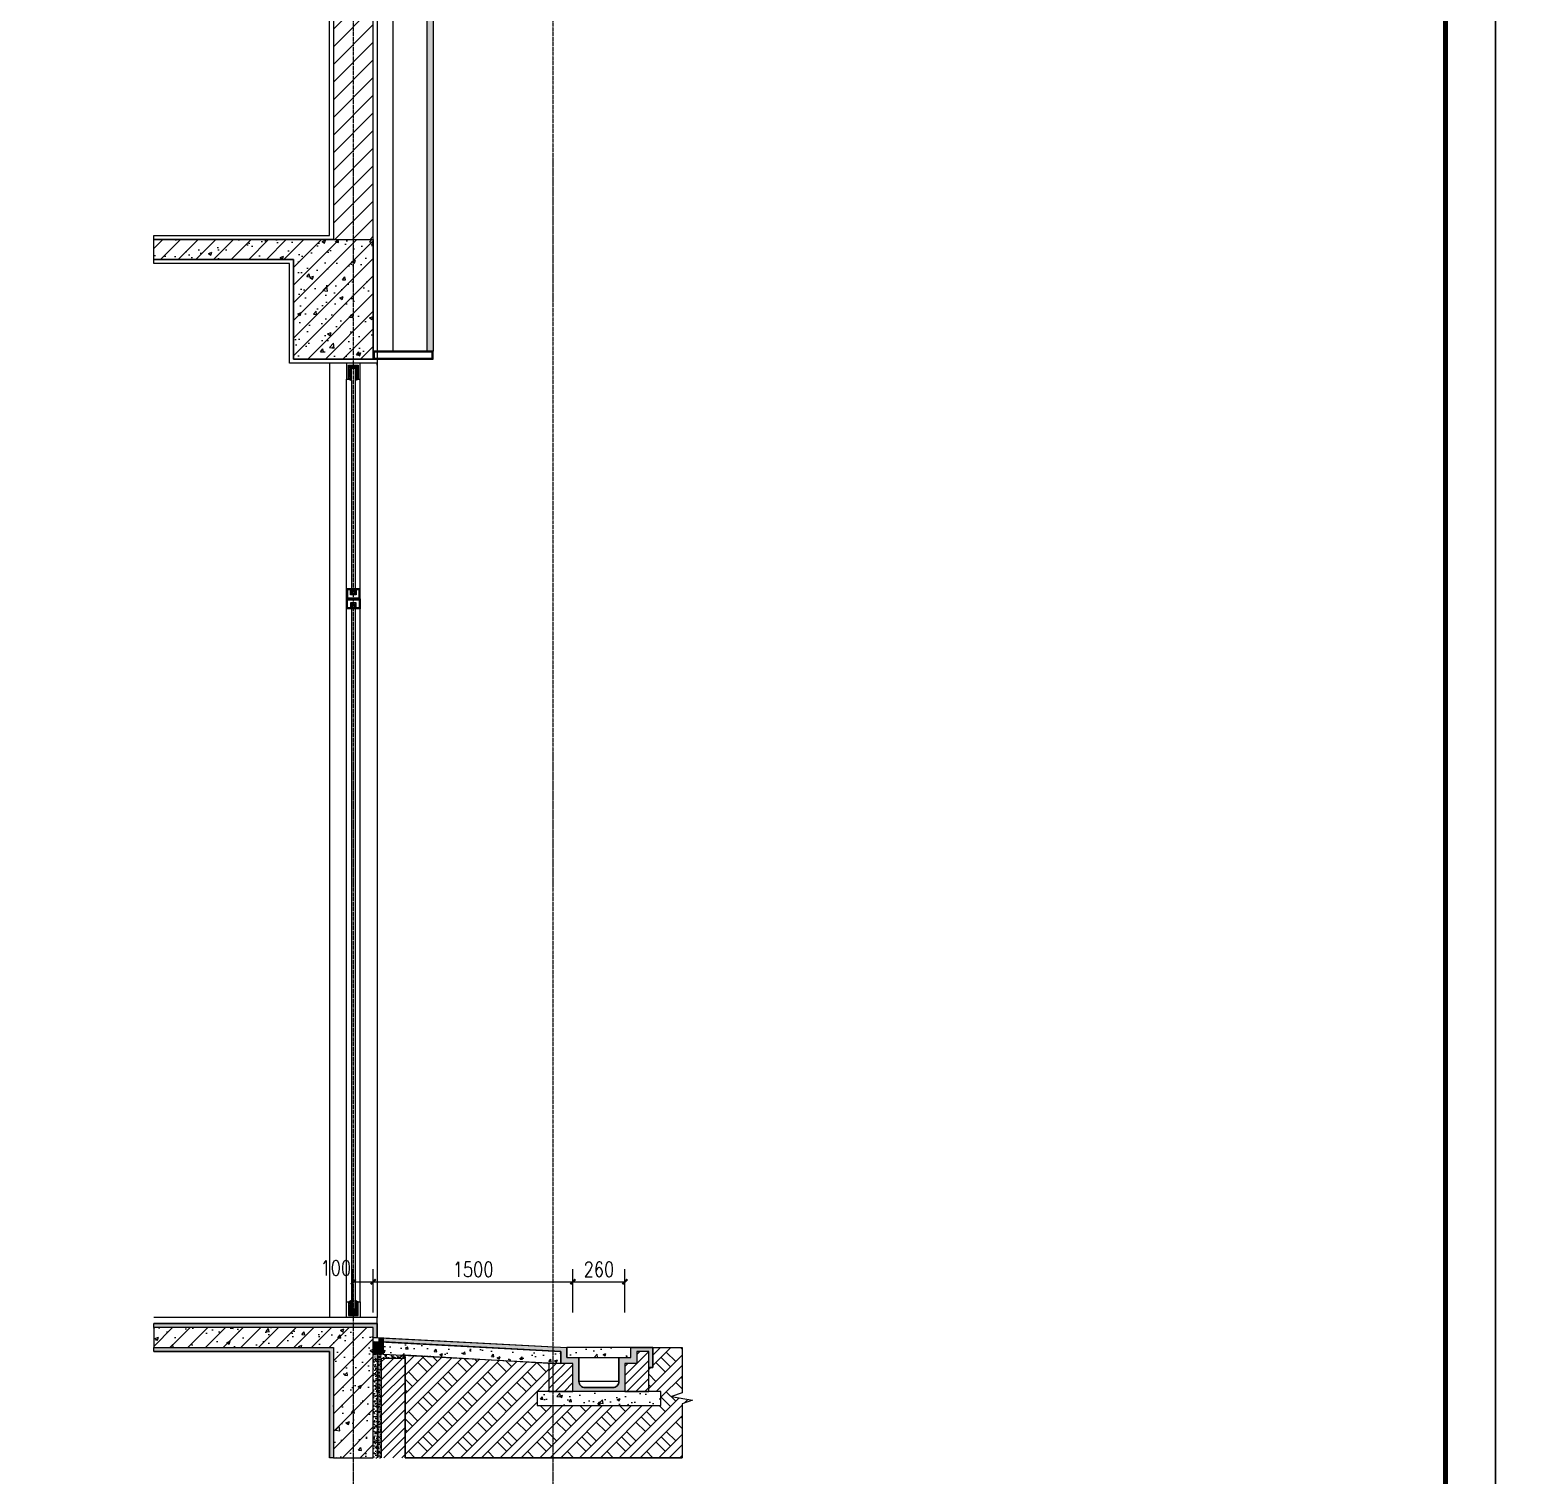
# Model space of a CAD drawing. Extents: x -737978 to 768813, y -372247 to 1140308.
# Drawn here: x -666499 to -659039, y -334700 to -327461 of the extents above; entities that cross this region are included whole.
import ezdxf

# ---------------------------------------------------------------- set-up
doc = ezdxf.new("R2010")
doc.units = 0
doc.header["$LTSCALE"] = 10
doc.header["$MEASUREMENT"] = 0
doc.linetypes.add('DOTE', pattern=[2.42, 2, -0.2, 0.02, -0.2])
doc.layers.get('0').update_dxf_attribs({"linetype": 'CONTINUOUS'})
doc.layers.get('Defpoints').update_dxf_attribs({"linetype": 'CONTINUOUS'})
for name, color, linetype in [('0-填充边线', 7, 'CONTINUOUS'), ('DOTE', 1, 'DOTE'), ('J-COLU-梁柱', 30, 'CONTINUOUS'), ('J-DOOR-窗', 126, 'CONTINUOUS'), ('J-ELEV-立面栏杆', 36, 'CONTINUOUS'), ('J-SECT-剖面看线', 253, 'CONTINUOUS'), ('J-WALL-墙体', 9, 'CONTINUOUS'), ('PUB_DIM', 3, 'CONTINUOUS'), ('PUB_TITLE', 4, 'CONTINUOUS'), ('填充', 8, 'CONTINUOUS'), ('龙骨', 36, 'CONTINUOUS')]:
    doc.layers.add(name, color=color, linetype=linetype)
doc.layers.add('粉刷层', color=8, linetype='CONTINUOUS', lineweight=5)
doc.styles.add('_TCH_DIM_T3', font='SIMPLEX.shx', dxfattribs={"width": 0.8, "bigfont": 'GBCBIG.shx'})
doc.dimstyles.new('_TCH_ARCH&&25', dxfattribs={"dimtxt": 74.375, "dimasz": 25, "dimexe": 62.5, "dimexo": 75, "dimgap": 25, "dimtad": 1, "dimdec": 0, "dimzin": 0, "dimdsep": 46, "dimtxsty": '_TCH_DIM_T3', "dimblk": 'ARCHTICK', "dimcen": 0.09, "dimclrt": 7, "dimazin": 2, "dimtfac": 1, "dimtdec": 0, "dimtix": 1, "dimtmove": 2, "dimatfit": 3, "dimfxl": 1, "dimtolj": 1, "dimtzin": 0, "dimarcsym": 0})
pattern_1 = [(37.5, (-1584495.383, 158894.925), (-0.78741698, 24.0852971), [0, -19, 0, -21.25, 0, -20.3125]), (7.5, (-1584495.383, 158894.925), (22.1222088, 35.2768258), [0, -10.25, 0, -17.125, 0, -6.5625]), (327.5, (-1584510.758, 158894.925), (38.92677327, 0.07073817), [0, -6.25, 0, -22.5, 0, -29.375]), (317.5, (-1584510.758, 158894.925), (37.5765826, 10.9709446), [0, -3.125, 0, -14.75, 0, -16.875])]
pattern_2 = [(135, (-398416.524, -381904.6204), (4.49012806, 4.49012806), []), (45, (-398416.524, -381904.6204), (4.49012806, -4.49012806), [])]
pattern_3 = [(50, (-1094223.57, -303186.35), (143.452037, -12.550427), [15, -165]), (355, (-1094223.57, -303186.35), (-27.750267, 150.438427), [12, -132]), (100.4514, (-1094211.61, -303187.4), (115.701876, 137.88791), [12.74804, -140.22842]), (46.1842, (-1094223.57, -303146.35), (213.44821, -33.1038), [22.5, -247.5]), (96.6356, (-1094205.78, -303149.11), (186.93254, 194.82357), [19.12206, -210.3426]), (351.1842, (-1094223.57, -303146.35), (186.93239, 194.82372), [18, -198]), (21, (-1094203.57, -303156.35), (119.38141, -80.523778), [15, -165]), (326, (-1094203.57, -303156.35), (48.663066, 145.03001), [12, -132]), (71.4514, (-1094193.62, -303163.06), (168.044526, 64.5061), [12.74804, -140.22842]), (37.5, (-1094223.57, -303186.35), (2.431971, 66.578771), [0, -130.4, 0, -134, 0, -132.5]), (7.5, (-1094223.57, -303186.35), (52.613907, 78.882342), [0, -76.4, 0, -127.4, 0, -50.5]), (327.5, (-1094268.17, -303186.35), (106.764487, -4.5109743), [0, -50, 0, -156, 0, -207]), (317.5, (-1094288.17, -303186.35), (116.637234, 20.020996), [0, -65, 0, -103.6, 0, -147])]
pattern_4 = [(45, (-1094223.57, -303186.352), (-22.4506403, 22.4506403), [])]

# ---------------------------------------------------------------- blocks, each defined once
blk = doc.blocks.new('_ArchTick')
at = {"color": 0, "linetype": 'ByBlock', "const_width": 0.4}
blk.add_lwpolyline([(-0.5, -0.5), (0.5, 0.5)], dxfattribs=at)
blk = doc.blocks.new('*D68')
at = {"layer": 'Defpoints', "color": 0, "transparency": 16777216}
for p in [(-664778.2, -333731.1), (-664878.2, -333960.9), (-664778.2, -333960.9)]:
    blk.add_point(p, dxfattribs=at)
at = {"layer": 'PUB_DIM', "color": 0, "lineweight": -2, "transparency": 16777216}
for p, q in [((-664878.2, -333885.9), (-664878.2, -333668.6)), ((-664778.2, -333885.9), (-664778.2, -333668.6)), ((-664878.2, -333731.1), (-664778.2, -333731.1))]:
    blk.add_line(p, q, dxfattribs=at)
at = {"layer": 'PUB_DIM', "color": 0, "lineweight": -2, "transparency": 16777216, "xscale": 25, "yscale": 25, "zscale": 25, "rotation": 180}
blk.add_blockref('_ArchTick', (-664878.2, -333731.1), dxfattribs=at)
at = {"layer": 'PUB_DIM', "color": 0, "lineweight": -2, "transparency": 16777216, "xscale": 25, "yscale": 25, "zscale": 25}
blk.add_blockref('_ArchTick', (-664778.2, -333731.1), dxfattribs=at)
at = {"layer": 'PUB_DIM', "color": 7, "transparency": 16777216, "insert": (-664965.7, -333662.4), "char_height": 74.38, "attachment_point": 5, "style": '_TCH_DIM_T3'}
blk.add_mtext('\\A1;100', dxfattribs=at)
blk = doc.blocks.new('*D69')
at = {"layer": 'Defpoints', "color": 0, "transparency": 16777216}
for p in [(-663518.2, -333731.1), (-663778.2, -333960.9), (-663518.2, -333960.9)]:
    blk.add_point(p, dxfattribs=at)
at = {"layer": 'PUB_DIM', "color": 0, "lineweight": -2, "transparency": 16777216}
for p, q in [((-663778.2, -333885.9), (-663778.2, -333668.6)), ((-663518.2, -333885.9), (-663518.2, -333668.6)), ((-663778.2, -333731.1), (-663518.2, -333731.1))]:
    blk.add_line(p, q, dxfattribs=at)
at = {"layer": 'PUB_DIM', "color": 0, "lineweight": -2, "transparency": 16777216, "xscale": 25, "yscale": 25, "zscale": 25, "rotation": 180}
blk.add_blockref('_ArchTick', (-663778.2, -333731.1), dxfattribs=at)
at = {"layer": 'PUB_DIM', "color": 0, "lineweight": -2, "transparency": 16777216, "xscale": 25, "yscale": 25, "zscale": 25}
blk.add_blockref('_ArchTick', (-663518.2, -333731.1), dxfattribs=at)
at = {"layer": 'PUB_DIM', "color": 7, "transparency": 16777216, "insert": (-663648.2, -333668.9), "char_height": 74.38, "attachment_point": 5, "style": '_TCH_DIM_T3'}
blk.add_mtext('\\A1;260', dxfattribs=at)

msp = doc.modelspace()

# ---------------------------------------------------------------- hatches: boundary and pattern name
h = msp.add_hatch()
h.set_pattern_fill('BRASS', color=256, scale=50, angle=45)
h.set_pattern_definition([(45, (-358069.688, -258260.921), (-14.0310887, 14.0310887), []), (45, (-358076.704, -258253.906), (-14.0310887, 14.0310887), [9.921478, -4.960735])])
h.paths.add_polyline_path([(-664508.2, -329070.9), (-664508.2, -329040.9), (-664508.2, -326180.9), (-664508.2, -326180.9), (-664508.2, -326150.9), (-664478.2, -326150.9), (-664478.2, -329070.9)])
h = msp.add_hatch()
h.set_pattern_fill('ANSI37', color=256, scale=3)
h.set_pattern_definition([(45, (-676759.7153, -227165.0337), (-3.36759605, 3.36759605), []), (135, (-676759.7153, -227165.0337), (-3.36759605, -3.36759605), [])])
h.paths.add_polyline_path([(-664778.2, -334030.9), (-664728.2, -334032.7), (-664728.2, -334094.9), (-664778.2, -334093.2)])
h = msp.add_hatch()
h.set_pattern_fill('ANSI37', color=256)
h.set_pattern_definition([(45, (-676759.7153, -227165.0337), (-1.122532015, 1.122532015), []), (135, (-676759.7153, -227165.0337), (-1.122532015, -1.122532015), [])])
h.paths.add_polyline_path([(-664728.2, -334032.7), (-664748.1, -334032), (-664748.1, -334011.9), (-664728.2, -334012.6)])
at = {"layer": 'J-DOOR-窗'}
h = msp.add_hatch(dxfattribs=at)
h.set_pattern_fill('ANSI37', color=126, scale=4, style=0)
h.set_pattern_definition(pattern_2)
h.paths.add_polyline_path([(-664888.2, -329155.9), (-664868.2, -329155.9), (-664868.2, -329210.9), (-664868.2, -329217.9), (-664853.2, -329210.9), (-664853.2, -329140.9), (-664903.2, -329140.9), (-664903.2, -329210.9), (-664888.2, -329217.9), (-664888.2, -329210.9)])
h = msp.add_hatch(dxfattribs=at)
h.set_pattern_fill('ANSI37', color=126, scale=4, style=0)
h.set_pattern_definition(pattern_2)
h.paths.add_polyline_path([(-664888.2, -329155.9), (-664868.2, -329155.9), (-664868.2, -329210.9), (-664868.2, -329217.9), (-664853.2, -329210.9), (-664853.2, -329140.9), (-664903.2, -329140.9), (-664903.2, -329210.9), (-664888.2, -329217.9), (-664888.2, -329210.9)])
h = msp.add_hatch(dxfattribs=at)
h.set_pattern_fill('ANSI37', color=126, scale=4, style=0)
h.set_pattern_definition(pattern_2)
h.paths.add_polyline_path([(-664888.2, -329155.9), (-664868.2, -329155.9), (-664868.2, -329210.9), (-664868.2, -329217.9), (-664853.2, -329210.9), (-664853.2, -329140.9), (-664903.2, -329140.9), (-664903.2, -329210.9), (-664888.2, -329217.9), (-664888.2, -329210.9)])
h = msp.add_hatch(dxfattribs=at)
h.set_pattern_fill('ANSI37', color=126, scale=4, style=0)
h.set_pattern_definition([(225, (-398416.524, -281137.158), (4.49012806, -4.49012806), []), (315, (-398416.524, -281137.158), (4.49012806, 4.49012806), [])])
h.paths.add_polyline_path([(-664888.2, -333885.9), (-664888.2, -333830.9), (-664888.2, -333823.9), (-664903.2, -333830.9), (-664903.2, -333900.9), (-664853.2, -333900.9), (-664853.2, -333830.9), (-664868.2, -333823.9), (-664868.2, -333830.9), (-664868.2, -333885.9)])
at = {"layer": '填充'}
h = msp.add_hatch(dxfattribs=at)
h.set_pattern_fill('普通砖', color=256, scale=25, style=0)
h.set_pattern_definition([(45, (-374226.805, -252816.045), (-44.194192, 44.194192), [])])
h.paths.add_polyline_path([(-664978.2, -328510.9), (-664778.2, -328510.9), (-664778.2, -326110.9), (-664978.2, -326110.9)])
h = msp.add_hatch(dxfattribs=at)
h.set_pattern_fill('钢筋混凝土', color=256, scale=25, style=0)
h.set_pattern_definition([(45, (-343797.845, -252460.92), (-44.194174, 44.194174), []), (50, (-343797.85, -252460.92), (179.315046, -15.688034), [18.75, -206.25]), (355, (-343797.85, -252460.92), (-34.68783, 188.04803), [15, -165]), (100.4514, (-343782.9, -252462.23), (144.627345, 172.35989), [15.93505, -175.28553]), (46.1842, (-343797.85, -252410.92), (266.81026, -41.37975), [28.125, -309.375]), (96.6356, (-343775.6, -252414.37), (233.66568, 243.52947), [23.90257, -262.92825]), (351.1842, (-343797.85, -252410.92), (233.66549, 243.52965), [22.5, -247.5]), (21, (-343772.85, -252423.42), (149.22676, -100.65472), [18.75, -206.25]), (326, (-343772.85, -252423.42), (60.82883, 181.28751), [15, -165]), (71.4514, (-343760.41, -252431.81), (210.05566, 80.63262), [15.93505, -175.28553]), (37.5, (-343797.845, -252460.92), (3.039964, 83.223463), [0, -163, 0, -167.5, 0, -165.625]), (7.5, (-343797.845, -252460.92), (65.767384, 98.602928), [0, -95.5, 0, -159.25, 0, -63.125]), (327.5, (-343853.595, -252460.92), (133.455609, -5.638718), [0, -62.5, 0, -195, 0, -258.75]), (317.5, (-343878.6, -252460.92), (145.796542, 25.026246), [0, -81.25, 0, -129.5, 0, -183.75])])
h.paths.add_polyline_path([(-664778.2, -329110.9), (-665178.2, -329110.9), (-665178.2, -328610.9), (-665878.2, -328610.9), (-665878.2, -328510.9), (-665128.2, -328510.9), (-664778.2, -328510.9)])
h = msp.add_hatch(dxfattribs=at)
h.set_pattern_fill('砂灰土', color=256, scale=6.25, style=0)
h.set_pattern_definition(pattern_1)
h.paths.add_polyline_path([(-664778.2, -334010.9), (-664778.2, -333960.9), (-665878.2, -333960.9), (-665878.2, -333940.9), (-664758.2, -333940.9), (-664758.2, -334011.6)])
h = msp.add_hatch(dxfattribs=at)
h.set_pattern_fill('钢筋混凝土', color=256, scale=25, style=0)
h.set_pattern_definition([(45, (-1092623.57, -302330.723), (-44.194174, 44.194174), []), (50, (-1092623.57, -302330.72), (179.315046, -15.688034), [18.75, -206.25]), (355, (-1092623.57, -302330.72), (-34.68783, 188.04803), [15, -165]), (100.4514, (-1092608.63, -302332.03), (144.627345, 172.359886), [15.93505, -175.28553]), (46.1842, (-1092623.57, -302280.72), (266.81026, -41.37975), [28.125, -309.375]), (96.6356, (-1092601.33, -302284.17), (233.66568, 243.52947), [23.90257, -262.92825]), (351.1842, (-1092623.57, -302280.72), (233.66549, 243.52965), [22.5, -247.5]), (21, (-1092598.57, -302293.22), (149.226763, -100.654723), [18.75, -206.25]), (326, (-1092598.57, -302293.22), (60.82883, 181.28751), [15, -165]), (71.4514, (-1092586.13, -302301.61), (210.05566, 80.632624), [15.93505, -175.28553]), (37.5, (-1092623.57, -302330.723), (3.039964, 83.223463), [0, -163, 0, -167.5, 0, -165.625]), (7.5, (-1092623.57, -302330.72), (65.767384, 98.602928), [0, -95.5, 0, -159.25, 0, -63.125]), (327.5, (-1092679.32, -302330.723), (133.455609, -5.638718), [0, -62.5, 0, -195, 0, -258.75]), (317.5, (-1092704.32, -302330.72), (145.796542, 25.026246), [0, -81.25, 0, -129.5, 0, -183.75])])
h.paths.add_polyline_path([(-664778.2, -333960.9), (-665878.2, -333960.9), (-665878.2, -334060.9), (-664978.2, -334060.9), (-664978.2, -334612.6), (-664778.2, -334612.6)])
h = msp.add_hatch(dxfattribs=at)
h.set_pattern_fill('砂灰土', color=256, scale=5, style=0)
h.set_pattern_definition([(37.5, (-1093723.569, -303186.352), (-0.6299336, 19.2682377), [0, -15.2, 0, -17, 0, -16.25]), (7.5, (-1093723.569, -303186.352), (17.697767, 28.2214607), [0, -8.2, 0, -13.7, 0, -5.25]), (327.5, (-1093735.869, -303186.352), (31.1414186, 0.05659054), [0, -5, 0, -18, 0, -23.5]), (317.5, (-1093735.869, -303186.352), (30.061266, 8.7767556), [0, -2.5, 0, -11.8, 0, -13.5])])
edge = h.paths.add_edge_path()
edge.add_line((-663778.2, -334110.9), (-663748.2, -334110.9))
edge.add_line((-663748.2, -334110.9), (-663748.2, -334230.9))
edge.add_arc((-663718.2, -334230.9), 30, 180, 270)
edge.add_line((-663718.2, -334260.9), (-663578.2, -334260.9))
edge.add_arc((-663578.2, -334230.9), 30, 270, 360)
edge.add_line((-663548.2, -334230.9), (-663548.2, -334110.9))
edge.add_line((-663548.2, -334110.9), (-663488.2, -334110.9))
edge.add_line((-663488.2, -334110.9), (-663488.2, -334060.9))
edge.add_line((-663488.2, -334060.9), (-663378.2, -334060.9))
edge.add_line((-663378.2, -334060.9), (-663378.2, -334160.9))
edge.add_line((-663378.2, -334160.9), (-663398.2, -334160.9))
edge.add_line((-663398.2, -334160.9), (-663398.2, -334080.9))
edge.add_line((-663398.2, -334080.9), (-663458.2, -334080.9))
edge.add_line((-663458.2, -334080.9), (-663458.2, -334140.9))
edge.add_line((-663458.2, -334140.9), (-663518.2, -334140.9))
edge.add_line((-663518.2, -334140.9), (-663518.2, -334280.9))
edge.add_line((-663518.2, -334280.9), (-663778.2, -334280.9))
edge.add_line((-663778.2, -334280.9), (-663778.2, -334140.9))
edge.add_line((-663778.2, -334140.9), (-663838.2, -334140.9))
edge.add_line((-663838.2, -334140.9), (-663838.2, -334080.9))
edge.add_line((-663838.2, -334080.9), (-664728.2, -334032.7))
edge.add_line((-664728.2, -334032.7), (-664728.2, -334012.6))
edge.add_line((-664728.2, -334012.6), (-663808.2, -334060.9))
edge.add_line((-663808.2, -334060.9), (-663808.2, -334110.9))
edge.add_line((-663808.2, -334110.9), (-663778.2, -334110.9))
h = msp.add_hatch(dxfattribs=at)
h.set_pattern_fill('混凝土', color=8, scale=20, style=0)
h.set_pattern_definition([(50, (-1093723.57, -303186.35), (143.452037, -12.550427), [15, -165]), (355, (-1093723.57, -303186.35), (-27.750267, 150.438427), [12, -132]), (100.4514, (-1093711.61, -303187.4), (115.701876, 137.88791), [12.74804, -140.22842]), (46.1842, (-1093723.57, -303146.35), (213.44821, -33.1038), [22.5, -247.5]), (96.6356, (-1093705.78, -303149.11), (186.93254, 194.82357), [19.12206, -210.3426]), (351.1842, (-1093723.57, -303146.35), (186.93239, 194.82372), [18, -198]), (21, (-1093703.57, -303156.35), (119.38141, -80.523778), [15, -165]), (326, (-1093703.57, -303156.35), (48.663066, 145.03001), [12, -132]), (71.4514, (-1093693.62, -303163.06), (168.044526, 64.5061), [12.74804, -140.22842]), (37.5, (-1093723.57, -303186.35), (2.431971, 66.578771), [0, -130.4, 0, -134, 0, -132.5]), (7.5, (-1093723.57, -303186.35), (52.613907, 78.882342), [0, -76.4, 0, -127.4, 0, -50.5]), (327.5, (-1093768.17, -303186.35), (106.764487, -4.5109743), [0, -50, 0, -156, 0, -207]), (317.5, (-1093788.17, -303186.35), (116.637234, 20.020996), [0, -65, 0, -103.6, 0, -147])])
h.paths.add_polyline_path([(-663838.2, -334080.9), (-664728.2, -334032.7), (-664728.2, -334093.6), (-663838.2, -334140.9)])
h = msp.add_hatch(dxfattribs=at)
h.set_pattern_fill('砂灰土', color=256, scale=6.25, style=0)
h.set_pattern_definition(pattern_1)
h.paths.add_polyline_path([(-664998.2, -334612.6), (-664998.2, -334080.9), (-665878.2, -334080.9), (-665878.2, -334060.9), (-664978.2, -334060.9), (-664978.2, -334612.6)])
h = msp.add_hatch(dxfattribs=at)
h.set_pattern_fill('砂灰土', color=256, scale=5, style=0)
h.set_pattern_definition([(37.5, (-665952.218, -241274.457), (-0.6299336, 19.2682377), [0, -15.2, 0, -17, 0, -16.25]), (7.5, (-665952.218, -241274.457), (17.697767, 28.221461), [0, -8.2, 0, -13.7, 0, -5.25]), (327.5, (-665964.518, -241274.457), (31.1414186, 0.0565905), [0, -5, 0, -18, 0, -23.5]), (317.5, (-665964.518, -241274.457), (30.061266, 8.776756), [0, -2.5, 0, -11.8, 0, -13.5])])
h.paths.add_polyline_path([(-664778.2, -334093.2), (-664758.2, -334093.2), (-664758.2, -334612.6), (-664778.2, -334612.6)])
h = msp.add_hatch(dxfattribs=at)
h.set_pattern_fill('砂灰土', color=256, scale=5, style=0)
h.set_pattern_definition([(37.5, (-676759.715, -227165.034), (-0.6299336, 19.2682377), [0, -15.2, 0, -17, 0, -16.25]), (7.5, (-676759.715, -227165.034), (17.697767, 28.2214607), [0, -8.2, 0, -13.7, 0, -5.25]), (327.5, (-676772.015, -227165.034), (31.1414186, 0.0565905), [0, -5, 0, -18, 0, -23.5]), (317.5, (-676772.015, -227165.034), (30.061266, 8.7767556), [0, -2.5, 0, -11.8, 0, -13.5])])
h.paths.add_polyline_path([(-664738.2, -334114.9), (-664738.2, -334612.6), (-664758.2, -334612.6), (-664758.2, -334093.2), (-664738.2, -334093.2), (-664618.2, -334099.9), (-664618.2, -334114.9)])
h = msp.add_hatch(dxfattribs=at)
h.set_pattern_fill('ANSI31', color=8, scale=20, style=0)
h.set_pattern_definition([(45, (-676759.715, -227165.034), (-22.45064, 22.45064), [])])
h.paths.add_polyline_path([(-664738.2, -334114.9), (-664618.2, -334114.9), (-664618.2, -334612.6), (-664738.2, -334612.6)])
h = msp.add_hatch(dxfattribs=at)
h.set_pattern_fill('夯实土壤', color=8, scale=25, style=0)
h.set_pattern_definition([(45, (-1093694.07, -303186.35), (-99.348503, 99.348503), []), (45, (-1093641.57, -303186.35), (-99.348503, 99.348503), []), (45, (-1093589.07, -303186.35), (-99.348503, 99.348503), []), (135, (-1093694.07, -303186.35), (-99.348503, -99.348503), [66.25, -74.25]), (135, (-1093667.82, -303160.1), (-99.348503, -99.348503), [66.25, -74.25]), (135, (-1093641.57, -303133.85), (-99.348503, -99.348503), [66.25, -74.25])])
h.paths.add_polyline_path([(-663378.2, -334060.9), (-663231.9, -334060.9), (-663231.9, -334286.9), (-663284.4, -334305.5), (-663179.4, -334324.1), (-663231.9, -334343.2), (-663231.9, -334612.6), (-664618.2, -334612.6), (-664618, -334097.3), (-663898.2, -334138.8), (-663898.2, -334280.9), (-663958.2, -334280.9), (-663958.2, -334350.9), (-663338.2, -334350.9), (-663338.2, -334280.9), (-663398.2, -334280.9), (-663398.2, -334160.9), (-663378.2, -334160.9)])
h = msp.add_hatch(dxfattribs=at)
h.set_pattern_fill('混凝土', color=8, scale=20, style=0)
h.set_pattern_definition(pattern_3)
h.paths.add_polyline_path([(-663488.2, -334060.9), (-663808.2, -334060.9), (-663808.2, -334110.9), (-663488.2, -334110.9)])
h = msp.add_hatch(dxfattribs=at)
h.set_pattern_fill('ANSI31', color=8, scale=20, style=0)
h.set_pattern_definition(pattern_4)
h.paths.add_polyline_path([(-663398.2, -334080.9), (-663458.2, -334080.9), (-663458.2, -334140.9), (-663518.2, -334140.9), (-663518.2, -334280.9), (-663398.2, -334280.9)])
h = msp.add_hatch(dxfattribs=at)
h.set_pattern_fill('ANSI31', color=8, scale=20, style=0)
h.set_pattern_definition(pattern_4)
h.paths.add_polyline_path([(-663778.2, -334140.9), (-663898.2, -334140.9), (-663898.2, -334280.9), (-663778.2, -334280.9)])
h = msp.add_hatch(dxfattribs=at)
h.set_pattern_fill('混凝土', color=8, scale=20, style=0)
h.set_pattern_definition(pattern_3)
h.paths.add_polyline_path([(-663338.2, -334280.9), (-663958.2, -334280.9), (-663958.2, -334350.9), (-663338.2, -334350.9)])

# ---------------------------------------------------------------- linework, layer by layer
msp.add_lwpolyline([(-664508.2, -329070.9), (-664508.2, -329040.9), (-664508.2, -329040.9), (-664508.2, -326180.9), (-664508.2, -326180.9), (-664508.2, -326150.9), (-664478.2, -326150.9), (-664478.2, -329070.9)], close=True)
for points in [[(-664748.2, -334032), (-664748.2, -334011.9)], [(-664728.2, -334035.1), (-664728.2, -334015.1)], [(-664728.2, -334094.9), (-664728.2, -334035.1)], [(-664738.2, -334093.2), (-664778.2, -334093.2)]]:
    msp.add_lwpolyline(points)
at = {"const_width": 4}
for points in [[(-664753.2, -334093.2), (-664753.2, -334612.6)], [(-664744.2, -334093.2), (-664744.2, -334612.6)]]:
    msp.add_lwpolyline(points, dxfattribs=at)
at = {"layer": '0-填充边线'}
for points in [[(-664978.2, -325710.9), (-664978.2, -328510.9), (-665128.2, -328510.9), (-665878.2, -328510.9), (-665878.2, -328490.9), (-665148.2, -328490.9), (-665148.2, -328490.9), (-664998.2, -328490.9), (-664998.2, -325690.9)], [(-664758.2, -325850.9), (-664758.2, -329140.9), (-664758.2, -329140.9), (-664758.2, -329130.9), (-665198.2, -329130.9), (-665198.2, -328630.9), (-665878.2, -328630.9), (-665878.2, -328610.9), (-665178.2, -328610.9), (-665178.2, -329110.9), (-664778.2, -329110.9), (-664778.2, -328960.9), (-664778.2, -328960.9), (-664778.2, -325830.9)]]:
    msp.add_lwpolyline(points, dxfattribs=at)
at = {"layer": '0-填充边线', "color": 8}
for points in [[(-664778.2, -334010.9), (-664778.2, -333960.9), (-665878.2, -333960.9), (-665878.2, -333940.9), (-664758.2, -333940.9), (-664758.2, -334011.6)], [(-664998.2, -334612.6), (-664998.2, -334080.9), (-665878.2, -334080.9), (-665878.2, -334060.9), (-664978.2, -334060.9), (-664978.2, -334612.6)], [(-663378.2, -334060.9), (-663231.9, -334060.9), (-663231.9, -334286.9), (-663284.4, -334305.5), (-663179.4, -334324.1), (-663231.9, -334343.2), (-663231.9, -334612.6), (-664618.2, -334612.6), (-664618, -334097.3), (-663898.2, -334138.8), (-663898.2, -334280.9), (-663958.2, -334280.9), (-663958.2, -334350.9), (-663338.2, -334350.9), (-663338.2, -334280.9), (-663398.2, -334280.9), (-663398.2, -334160.9), (-663378.2, -334160.9)]]:
    msp.add_lwpolyline(points, close=True, dxfattribs=at)
msp.add_lwpolyline([(-663778.2, -334110.9), (-663748.2, -334110.9), (-663748.2, -334230.9, 0.414214), (-663718.2, -334260.9), (-663578.2, -334260.9, 0.414214), (-663548.2, -334230.9), (-663548.2, -334110.9), (-663488.2, -334110.9), (-663488.2, -334060.9), (-663378.2, -334060.9), (-663378.2, -334160.9), (-663398.2, -334160.9), (-663398.2, -334080.9), (-663458.2, -334080.9), (-663458.2, -334140.9), (-663518.2, -334140.9), (-663518.2, -334280.9), (-663778.2, -334280.9), (-663778.2, -334140.9), (-663838.2, -334140.9), (-663838.2, -334080.9), (-664728.2, -334032.7), (-664728.2, -334012.6), (-663808.2, -334060.9), (-663808.2, -334110.9)], format="xyb", close=True, dxfattribs=at)
at = {"layer": 'DOTE'}
for points in [[(-664878.2, -308331.3), (-664878.2, -334943.9)], [(-663878.2, -308331.3), (-663878.2, -334902.1)]]:
    msp.add_lwpolyline(points, dxfattribs=at)
at = {"layer": 'J-COLU-梁柱'}
msp.add_lwpolyline([(-664978.2, -328510.9), (-664778.2, -328510.9), (-664778.2, -326110.9), (-664978.2, -326110.9)], close=True, dxfattribs=at)
for points in [[(-664778.2, -329110.9), (-665178.2, -329110.9), (-665178.2, -328610.9), (-665878.2, -328610.9), (-665878.2, -328510.9), (-665128.2, -328510.9), (-665128.2, -328510.9), (-664778.2, -328510.9), (-664778.2, -329110.9)], [(-664778.2, -333960.9), (-664778.2, -333960.9), (-665878.2, -333960.9), (-665878.2, -334060.9), (-664978.2, -334060.9), (-664978.2, -334612.6), (-664778.2, -334612.6), (-664778.2, -333960.9)]]:
    msp.add_lwpolyline(points, dxfattribs=at)
at = {"layer": 'J-DOOR-窗', "color": 126}
for points in [[(-664843.2, -329210.9), (-664843.2, -329130.9), (-664913.2, -329130.9), (-664913.2, -329210.9), (-664903.2, -329210.9), (-664888.2, -329217.9), (-664888.2, -329210.9), (-664888.2, -329155.9), (-664868.2, -329155.9), (-664868.2, -329210.9), (-664868.2, -329217.9), (-664853.2, -329210.9)], [(-664843.2, -329210.9), (-664843.2, -329130.9), (-664913.2, -329130.9), (-664913.2, -329210.9), (-664903.2, -329210.9), (-664888.2, -329217.9), (-664888.2, -329210.9), (-664888.2, -329155.9), (-664868.2, -329155.9), (-664868.2, -329210.9), (-664868.2, -329217.9), (-664853.2, -329210.9)], [(-664843.2, -329210.9), (-664843.2, -329130.9), (-664913.2, -329130.9), (-664913.2, -329210.9), (-664903.2, -329210.9), (-664888.2, -329217.9), (-664888.2, -329210.9), (-664888.2, -329155.9), (-664868.2, -329155.9), (-664868.2, -329210.9), (-664868.2, -329217.9), (-664853.2, -329210.9)], [(-664843.2, -333830.9), (-664843.2, -333910.9), (-664913.2, -333910.9), (-664913.2, -333830.9), (-664903.2, -333830.9), (-664888.2, -333823.9), (-664888.2, -333830.9), (-664888.2, -333885.9), (-664868.2, -333885.9), (-664868.2, -333830.9), (-664868.2, -333823.9), (-664853.2, -333830.9)]]:
    msp.add_lwpolyline(points, close=True, dxfattribs=at)
for points in [[(-664903.2, -329210.9), (-664903.2, -329140.9), (-664853.2, -329140.9), (-664853.2, -329210.9)], [(-664903.2, -329210.9), (-664903.2, -329140.9), (-664853.2, -329140.9), (-664853.2, -329210.9)], [(-664903.2, -329210.9), (-664903.2, -329140.9), (-664853.2, -329140.9), (-664853.2, -329210.9)], [(-664913.2, -333830.9), (-664913.2, -329210.9)], [(-664888.2, -329217.9), (-664888.2, -330285.9)], [(-664868.2, -329217.9), (-664868.2, -330285.9)], [(-664843.2, -333830.9), (-664843.2, -329210.9)], [(-664887.2, -330335.9), (-664888.2, -333823.9)], [(-664868.2, -330335.9), (-664868.2, -333823.9)], [(-664903.2, -333830.9), (-664903.2, -333900.9), (-664853.2, -333900.9), (-664853.2, -333830.9)], [(-664868.2, -333885.9), (-664888.2, -333865.9), (-664868.2, -333865.9), (-664888.2, -333885.9)]]:
    msp.add_lwpolyline(points, dxfattribs=at)
at = {"layer": 'J-DOOR-窗'}
for points in [[(-664913.1, -330310.9), (-664843.2, -330310.9), (-664843.2, -330260.9), (-664868.2, -330260.9), (-664868.2, -330285.9), (-664873.1, -330285.9), (-664873.1, -330260.9), (-664883.1, -330260.9), (-664883.1, -330285.9), (-664888.2, -330285.9), (-664888.2, -330260.9), (-664913.1, -330260.9), (-664913.1, -330310.9)], [(-664913.1, -330310.9), (-664843.2, -330310.9), (-664843.2, -330360.9), (-664868.2, -330360.9), (-664868.2, -330335.9), (-664873.1, -330335.9), (-664873.1, -330360.9), (-664883.1, -330360.9), (-664883.1, -330335.9), (-664888.2, -330335.9), (-664888.2, -330360.9), (-664913.1, -330360.9), (-664913.1, -330310.9)]]:
    msp.add_lwpolyline(points, dxfattribs=at)
for points in [[(-664908.1, -330305.9), (-664848.2, -330305.9), (-664848.2, -330265.9), (-664863.2, -330265.9), (-664863.2, -330290.9), (-664878.1, -330290.9), (-664878.1, -330290.9), (-664893.2, -330290.9), (-664893.2, -330265.9), (-664908.1, -330265.9)], [(-664908.1, -330315.9), (-664848.2, -330315.9), (-664848.2, -330355.9), (-664863.2, -330355.9), (-664863.2, -330330.9), (-664878.1, -330330.9), (-664878.1, -330330.9), (-664893.2, -330330.9), (-664893.2, -330355.9), (-664908.1, -330355.9)]]:
    msp.add_lwpolyline(points, close=True, dxfattribs=at)
at = {"layer": 'J-ELEV-立面栏杆'}
msp.add_lwpolyline([(-664678.2, -329070.9), (-664678.2, -326150.9)], dxfattribs=at)
at = {"layer": 'J-SECT-剖面看线'}
for points in [[(-664998.2, -329130.9), (-664998.2, -333910.9)], [(-664758.2, -329130.9), (-664758.2, -333910.9)]]:
    msp.add_lwpolyline(points, dxfattribs=at)
at = {"layer": 'J-WALL-墙体'}
for p, q in [((-664778.2, -334030.9), (-663838.2, -334080.9)), ((-663838.2, -334080.9), (-663838.2, -334140.9)), ((-663808.2, -334110.9), (-663808.2, -334060.9)), ((-664618.2, -334280.9), (-664618.2, -334350.9))]:
    msp.add_line(p, q, dxfattribs=at)
for points in [[(-664728.2, -334010.9), (-664728.2, -334094.9)], [(-664738.2, -334114.9), (-664738.2, -334612.6)], [(-664618.2, -334114.9), (-664738.2, -334114.9)], [(-664618.2, -334114.9), (-664618.2, -334612.6)], [(-663838.2, -334140.9), (-663838.2, -334080.9)]]:
    msp.add_lwpolyline(points, dxfattribs=at)
for points in [[(-663838.2, -334080.9), (-664728.2, -334032.7), (-664728.2, -334093.6), (-663838.2, -334140.9)], [(-663488.2, -334060.9), (-663808.2, -334060.9), (-663808.2, -334110.9), (-663488.2, -334110.9)], [(-663398.2, -334080.9), (-663458.2, -334080.9), (-663458.2, -334140.9), (-663518.2, -334140.9), (-663518.2, -334280.9), (-663398.2, -334280.9)], [(-663778.2, -334140.9), (-663898.2, -334140.9), (-663898.2, -334280.9), (-663778.2, -334280.9)], [(-663338.2, -334280.9), (-663958.2, -334280.9), (-663958.2, -334350.9), (-663338.2, -334350.9)]]:
    msp.add_lwpolyline(points, close=True, dxfattribs=at)
at = {"layer": 'PUB_DIM'}
for p, q in [((-664778.2, -333885.9), (-664778.2, -333668.6)), ((-663778.2, -333885.9), (-663778.2, -333668.6)), ((-664778.2, -333731.1), (-663778.2, -333731.1))]:
    msp.add_line(p, q, dxfattribs=at)
at = {"layer": 'PUB_TITLE'}
for points in [[(-674007.6, -338662.7), (-659157.6, -338662.7), (-659157.6, -307137.7), (-674007.6, -307137.7)], [(-659157.6, -338662.7), (-644307.6, -338662.7), (-644307.6, -307137.7), (-659157.6, -307137.7)]]:
    msp.add_lwpolyline(points, close=True, dxfattribs=at)
at = {"layer": 'PUB_TITLE', "const_width": 25}
msp.add_lwpolyline([(-673757.6, -338412.7), (-659407.6, -338412.7), (-659407.6, -307762.7), (-673757.6, -307762.7)], close=True, dxfattribs=at)
at = {"layer": '粉刷层'}
for p in [(-664778.2, -334010.9), (-663808.2, -334060.9)]:
    msp.add_line(p, (-663808.2, -334060.9), dxfattribs=at)
for points in [[(-664758.2, -333940.9), (-664758.2, -333910.9), (-665878.2, -333910.9)], [(-664758.2, -334012.6), (-664758.2, -333940.9), (-665878.2, -333940.9)], [(-665878.2, -334080.9), (-664998.2, -334080.9), (-664998.2, -334612.6)], [(-664758.2, -334093.2), (-664758.2, -334612.6)], [(-664618.2, -334114.9), (-664618.2, -334103.5)], [(-663398.2, -334160.9), (-663378.2, -334160.9), (-663378.2, -334060.9), (-663488.2, -334060.9)], [(-663378.2, -334060.9), (-663231.9, -334060.9)], [(-663548.2, -334230.9), (-663748.2, -334230.9)], [(-664618.2, -334612.6), (-663231.9, -334612.6)]]:
    msp.add_lwpolyline(points, dxfattribs=at)
msp.add_lwpolyline([(-663548.2, -334110.9), (-663548.2, -334230.9, -0.414214), (-663578.2, -334260.9), (-663718.2, -334260.9, -0.414214), (-663748.2, -334230.9), (-663748.2, -334110.9)], format="xyb", dxfattribs=at)
at = {"layer": '龙骨'}
for points in [[(-664478.2, -329070.9), (-664778.2, -329070.9), (-664778.2, -329110.9), (-664478.2, -329110.9)], [(-664483.2, -329075.9), (-664773.2, -329075.9), (-664773.2, -329105.9), (-664483.2, -329105.9)]]:
    msp.add_lwpolyline(points, close=True, dxfattribs=at)

# ---------------------------------------------------------------- block references
at = {"layer": 'PUB_DIM', "xscale": 25, "yscale": 25, "zscale": 25, "rotation": 180}
msp.add_blockref('_ArchTick', (-664778.2, -333731.1), dxfattribs=at)
at = {"layer": 'PUB_DIM', "xscale": 25, "yscale": 25, "zscale": 25}
msp.add_blockref('_ArchTick', (-663778.2, -333731.1), dxfattribs=at)

# ---------------------------------------------------------------- texts
at = {"layer": 'PUB_DIM', "color": 7, "insert": (-664278.2, -333668.9), "char_height": 74.38, "attachment_point": 5, "style": '_TCH_DIM_T3'}
msp.add_mtext('\\A1;1500', dxfattribs=at)

# ---------------------------------------------------------------- dimensions: what is measured, and where the dimension line sits
at = {"layer": 'PUB_DIM'}
dim = msp.add_linear_dim(base=(-664778.2, -333731.1), p1=(-664878.2, -333960.9), p2=(-664778.2, -333960.9), angle=0, dimstyle='_TCH_ARCH&&25', dxfattribs=at)
dim.commit()
dim.dimension.update_dxf_attribs({"geometry": '*D68', "text_midpoint": (-664965.7, -333662.4), "dimtype": 129})
dim = msp.add_aligned_dim(p1=(-663778.2, -333960.9), p2=(-663518.2, -333960.9), distance=229.8, dimstyle='_TCH_ARCH&&25', dxfattribs=at)
dim.commit()
dim.dimension.update_dxf_attribs({"geometry": '*D69', "text_midpoint": (-663648.2, -333668.9)})

doc.saveas('drawing.dxf')
